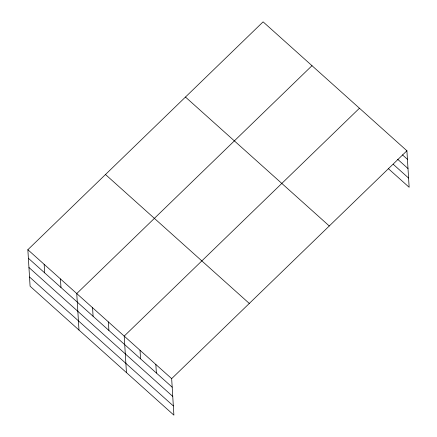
<?xml version="1.0" encoding="UTF-8"?>
<svg xmlns="http://www.w3.org/2000/svg" width="437" height="437" viewBox="0 0 437 437"><rect width="100%" height="100%" fill="white"/><g stroke="black" fill="none" stroke-linecap="round" stroke-linejoin="round"><path stroke-width="0.66" d="M27.859 249.718L171.665 378.644L173.899 415.15L30.087 286.224L27.859 249.718L263.101 21.85L406.913 150.776L409.141 187.282L388.378 168.666M311.996 65.687L76.754 293.555L78.982 330.061M359.454 108.229L124.212 336.097L126.44 372.603M171.665 378.644L406.913 150.776M402.488 154.884L407.431 159.314M397.615 159.237L408 168.545M393.256 164.312L408.579 178.05M185.468 97.047L329.279 225.973M105.486 174.521L249.298 303.447M28.378 258.262L172.189 387.187M28.946 267.488L172.752 396.414M29.525 276.998L173.336 405.924M155.845 364.463L156.37 373.001M140.031 350.283L140.55 358.821M108.392 321.916L108.911 330.459M92.573 307.735L93.092 316.279M60.453 278.943L60.978 287.486M44.153 264.33L44.678 272.874"/></g></svg>
